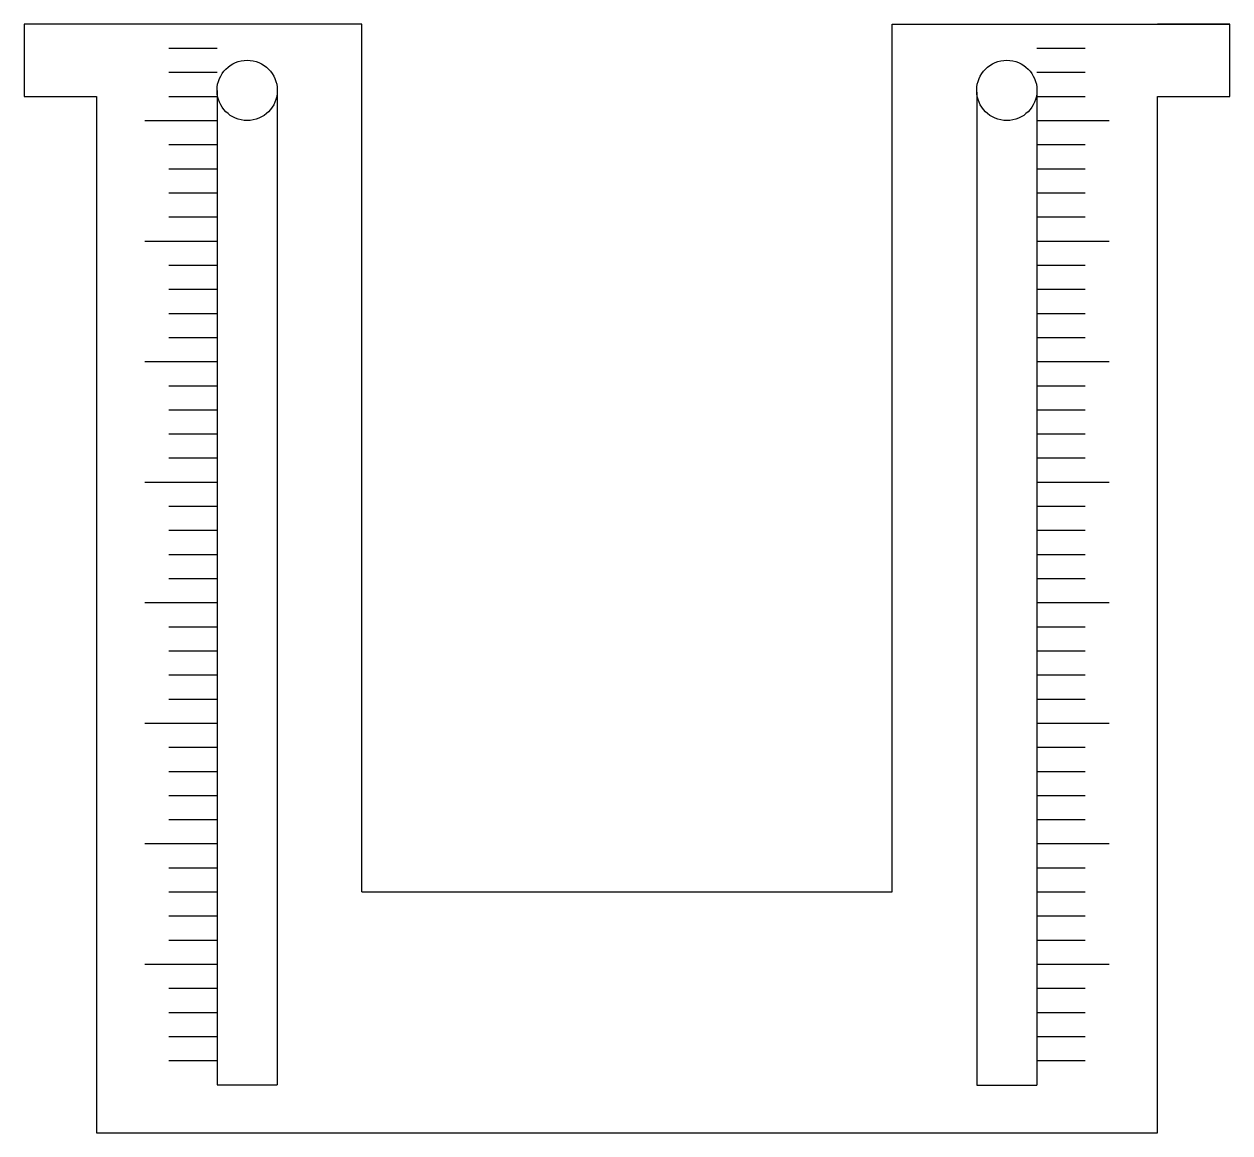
# Model space of a CAD drawing. Header units: millimetres. Extents: x -3 to 47, y -30 to 16.
import ezdxf

# ---------------------------------------------------------------- set-up
doc = ezdxf.new("R2010")
doc.units = ezdxf.units.MM
doc.layers.get('0').update_dxf_attribs({"lineweight": 25, "true_color": 0xffffff})

msp = doc.modelspace()

# ---------------------------------------------------------------- linework, layer by layer
for p, q in [((0, 16), (-3, 16)), ((-3, 16), (-3, 13)), ((11, 16), (-3, 16)), ((11, -20), (11, 16)), ((33, -20), (33, 16)), ((33, 16), (47, 16)), ((47, 16), (44, 16)), ((47, 13), (47, 16)), ((3, 15), (5, 15)), ((39, 15), (41, 15)), ((3, 14), (5, 14)), ((39, 14), (41, 14)), ((-3, 13), (0, 13)), ((0, 13), (0, -30)), ((3, 13), (5, 13)), ((5, 13.25), (5, -28)), ((7.5, 13.25), (7.5, -28)), ((36.502, 13.174), (36.507, -28.019)), ((39, 13.25), (39, -28.019)), ((39, 13), (41, 13)), ((44, -30), (44, 13)), ((44, 13), (47, 13)), ((2, 12), (5, 12)), ((39, 12), (42, 12)), ((3, 11), (5, 11)), ((39, 11), (41, 11)), ((3, 10), (5, 10)), ((39, 10), (41, 10)), ((3, 9), (5, 9)), ((39, 9), (41, 9)), ((3, 8), (5, 8)), ((39, 8), (41, 8)), ((2, 7), (5, 7)), ((39, 7), (42, 7)), ((3, 6), (5, 6)), ((39, 6), (41, 6)), ((3, 5), (5, 5)), ((39, 5), (41, 5)), ((3, 4), (5, 4)), ((39, 4), (41, 4)), ((3, 3), (5, 3)), ((39, 3), (41, 3)), ((2, 2), (5, 2)), ((39, 2), (42, 2)), ((3, 1), (5, 1)), ((39, 1), (41, 1)), ((3, 0), (5, 0)), ((39, 0), (41, 0)), ((3, -1), (5, -1)), ((39, -1), (41, -1)), ((3, -2), (5, -2)), ((39, -2), (41, -2)), ((2, -3), (5, -3)), ((39, -3), (42, -3)), ((3, -4), (5, -4)), ((39, -4), (41, -4)), ((3, -5), (5, -5)), ((39, -5), (41, -5)), ((3, -6), (5, -6)), ((39, -6), (41, -6)), ((3, -7), (5, -7)), ((39, -7), (41, -7)), ((2, -8), (5, -8)), ((39, -8), (42, -8)), ((3, -9), (5, -9)), ((39, -9), (41, -9)), ((3, -10), (5, -10)), ((39, -10), (41, -10)), ((3, -11), (5, -11)), ((39, -11), (41, -11)), ((3, -12), (5, -12)), ((39, -12), (41, -12)), ((2, -13), (5, -13)), ((39, -13), (42, -13)), ((3, -14), (5, -14)), ((39, -14), (41, -14)), ((3, -15), (5, -15)), ((39, -15), (41, -15)), ((3, -16), (5, -16)), ((39, -16), (41, -16)), ((3, -17), (5, -17)), ((39, -17), (41, -17)), ((2, -18), (5, -18)), ((39, -18), (42, -18)), ((3, -19), (5, -19)), ((39, -19), (41, -19)), ((3, -20), (5, -20)), ((11, -20), (33, -20)), ((39, -20), (41, -20)), ((3, -21), (5, -21)), ((39, -21), (41, -21)), ((3, -22), (5, -22)), ((39, -22), (41, -22)), ((2, -23), (5, -23)), ((39, -23), (42, -23)), ((3, -24), (5, -24)), ((39, -24), (41, -24)), ((3, -25), (5, -25)), ((39, -25), (41, -25)), ((3, -26), (5, -26)), ((39, -26), (41, -26)), ((3, -27), (5, -27)), ((39, -27), (41, -27)), ((5, -28), (7.5, -28)), ((36.507, -28.019), (39, -28.019)), ((0, -30), (44, -30))]:
    msp.add_line(p, q)
for centre in [(6.25, 13.25), (37.75, 13.25)]:
    msp.add_circle(centre, 1.25)

doc.saveas('drawing.dxf')
